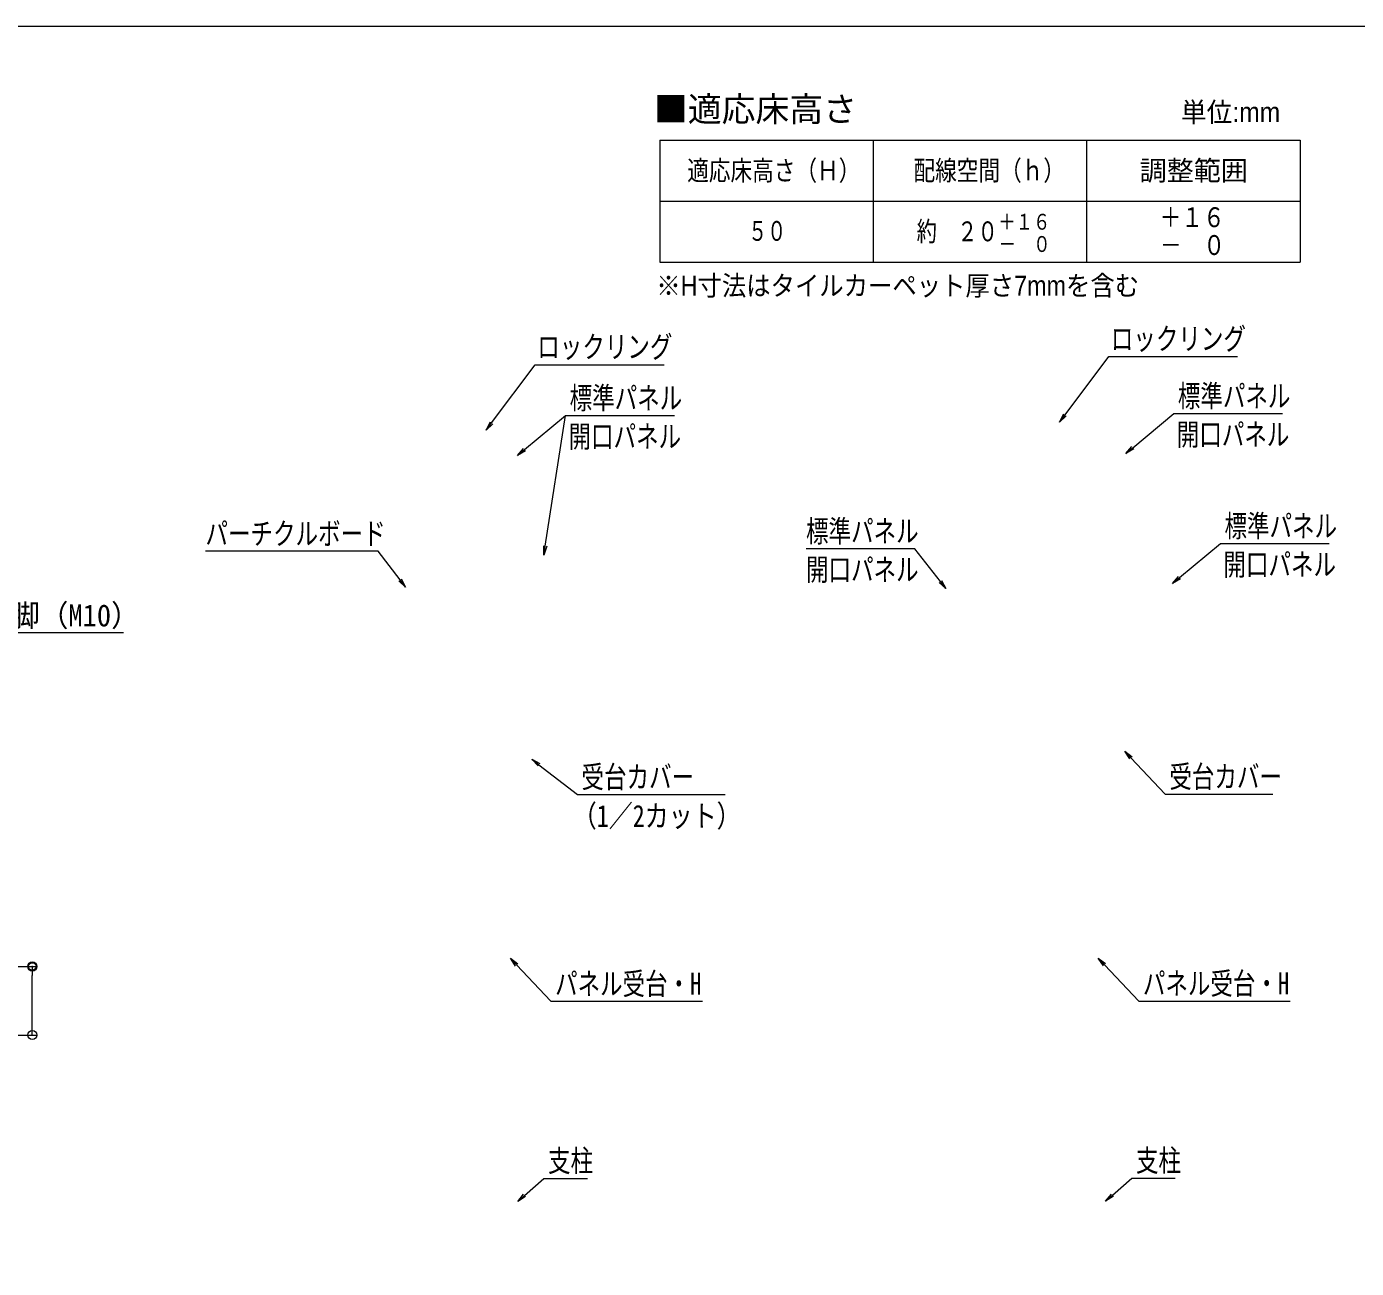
# Model space of a CAD drawing. Units: millimetres, scale not verified. Extents: x -600 to 600, y -416 to 415.
# Drawn here: x -68 to 368.2, y 8 to 415.5 of the extents above; entities that cross this region are included whole.
import ezdxf
from ezdxf.enums import TextEntityAlignment as Align

# ---------------------------------------------------------------- set-up
doc = ezdxf.new("R2010")
doc.units = ezdxf.units.MM
doc.header["$LTSCALE"] = 5
doc.header["$PDMODE"] = 32
doc.header["$PDSIZE"] = 2.5
for name, color, linetype, lineweight in [('0-0_zumenwaku', 6, 'Continuous', 9), ('0-A_0', 3, 'Continuous', 9), ('0-B_DEFPOINTS', 7, 'Continuous', 9), ('1-5_6文字', 2, 'Continuous', 9)]:
    doc.layers.add(name, color=color, linetype=linetype, lineweight=lineweight)
doc.layers.add('0-1_moji', color=2, linetype='Continuous')
doc.styles.add('ＭＳ ゴシック', font='')
doc.styles.add('ＭＳ Ｐゴシック', font='')
doc.styles.get('ＭＳ ゴシック').set_extended_font_data('MS Gothic')
doc.styles.get('ＭＳ Ｐゴシック').set_extended_font_data('MS PGothic')

# ---------------------------------------------------------------- blocks, each defined once
blk = doc.blocks.new('_ORIGIN')
at = {"layer": '0-A_0', "color": 1}
blk.add_line((0, 0), (-5, 0), dxfattribs=at)
blk.add_circle((0, 0), 2.5, dxfattribs=at)
blk = doc.blocks.new('MLeader10')
at = {"layer": '1-5_6文字'}
blk.add_line((292.188, 177.719), (294.248, 175.538), dxfattribs=at)
at = {"layer": '1-5_6文字', "color": 1}
blk.add_line((306.576, 163.625), (340.797, 163.625), dxfattribs=at)
at = {"layer": '1-5_6文字'}
blk.add_lwpolyline([(293.884, 175.195), (292.188, 177.719), (294.611, 175.881)], dxfattribs=at)
at = {"layer": '1-5_6文字', "color": 1}
blk.add_lwpolyline([(294.248, 175.538), (305.496, 163.625), (306.576, 163.625)], dxfattribs=at)
at = {"layer": '1-5_6文字', "style": 'ＭＳ ゴシック', "width": 0.75}
blk.add_text('受台カバー', height=7.221, dxfattribs=at).set_placement((306.846, 163.601), align=Align.BOTTOM_LEFT)
blk = doc.blocks.new('MLeader11')
at = {"layer": '1-5_6文字', "color": 1}
blk.add_line((295.605, 37.625), (308.792, 37.625), dxfattribs=at)
at = {"layer": '1-5_6文字'}
blk.add_line((285.918, 30.051), (288.17, 32.033), dxfattribs=at)
at = {"layer": '1-5_6文字', "color": 1}
blk.add_lwpolyline([(288.17, 32.033), (294.525, 37.625), (295.605, 37.625)], dxfattribs=at)
at = {"layer": '1-5_6文字'}
blk.add_lwpolyline([(288.501, 31.658), (285.918, 30.051), (287.84, 32.409)], dxfattribs=at)
at = {"layer": '1-5_6文字', "style": 'ＭＳ ゴシック', "width": 0.75}
blk.add_text('支柱', height=7.221, dxfattribs=at).set_placement((295.875, 37.654), align=Align.BOTTOM_LEFT)
blk = doc.blocks.new('MLeader12')
at = {"layer": '1-5_6文字', "color": 1}
blk.add_line((288.075, 307.175), (329.227, 307.175), dxfattribs=at)
at = {"layer": '1-5_6文字'}
blk.add_line((270.846, 285.696), (272.649, 288.094), dxfattribs=at)
at = {"layer": '1-5_6文字', "color": 1}
blk.add_lwpolyline([(272.649, 288.094), (286.995, 307.175), (288.075, 307.175)], dxfattribs=at)
at = {"layer": '1-5_6文字'}
blk.add_lwpolyline([(273.049, 287.794), (270.846, 285.696), (272.249, 288.395)], dxfattribs=at)
at = {"layer": '1-5_6文字', "style": 'ＭＳ ゴシック', "width": 0.75}
blk.add_text('ロックリング', height=7.221, dxfattribs=at).set_placement((287.649, 307.288), align=Align.BOTTOM_LEFT)
blk = doc.blocks.new('MLeader13')
at = {"layer": '1-5_6文字'}
blk.add_line((283.51, 109.841), (285.57, 107.66), dxfattribs=at)
at = {"layer": '1-5_6文字', "color": 1}
blk.add_line((297.898, 95.747), (346.511, 95.747), dxfattribs=at)
at = {"layer": '1-5_6文字'}
blk.add_lwpolyline([(285.206, 107.317), (283.51, 109.841), (285.933, 108.003)], dxfattribs=at)
at = {"layer": '1-5_6文字', "color": 1}
blk.add_lwpolyline([(285.57, 107.66), (296.818, 95.747), (297.898, 95.747)], dxfattribs=at)
at = {"layer": '1-5_6文字', "style": 'ＭＳ ゴシック', "width": 0.75}
blk.add_text('パネル受台・H', height=7.216, dxfattribs=at).set_placement((298.168, 95.723), align=Align.BOTTOM_LEFT)
blk = doc.blocks.new('MLeader14')
at = {"layer": '1-5_6文字', "color": 1}
blk.add_line((324.667, 245.856), (359.312, 245.856), dxfattribs=at)
at = {"layer": '1-5_6文字'}
blk.add_line((307.847, 232.748), (310.153, 234.668), dxfattribs=at)
at = {"layer": '1-5_6文字', "color": 1}
blk.add_lwpolyline([(310.153, 234.668), (323.587, 245.856), (324.667, 245.856)], dxfattribs=at)
at = {"layer": '1-5_6文字'}
blk.add_lwpolyline([(310.473, 234.283), (307.847, 232.748), (309.833, 235.052)], dxfattribs=at)
at = {"layer": '1-5_6文字', "style": 'ＭＳ ゴシック', "width": 0.75}
for s, p in [('標準パネル', (324.937, 245.848)), ('開口パネル', (324.577, 233.227))]:
    blk.add_text(s, height=7.221, dxfattribs=at).set_placement(p, align=Align.BOTTOM_LEFT)
blk = doc.blocks.new('MLeader15')
at = {"layer": '1-5_6文字', "color": 1}
blk.add_line((309.364, 288.498), (344.009, 288.498), dxfattribs=at)
at = {"layer": '1-5_6文字'}
blk.add_line((292.544, 275.39), (294.85, 277.31), dxfattribs=at)
at = {"layer": '1-5_6文字', "color": 1}
blk.add_lwpolyline([(294.85, 277.31), (308.284, 288.498), (309.364, 288.498)], dxfattribs=at)
at = {"layer": '1-5_6文字'}
blk.add_lwpolyline([(295.17, 276.925), (292.544, 275.39), (294.53, 277.694)], dxfattribs=at)
at = {"layer": '1-5_6文字', "style": 'ＭＳ ゴシック', "width": 0.75}
for s, p in [('標準パネル', (309.634, 288.49)), ('開口パネル', (309.274, 275.869))]:
    blk.add_text(s, height=7.221, dxfattribs=at).set_placement(p, align=Align.BOTTOM_LEFT)
blk = doc.blocks.new('MLeader16')
at = {"layer": '1-5_6文字', "color": 1}
blk.add_line((222.304, 244.161), (187.66, 244.161), dxfattribs=at)
at = {"layer": '1-5_6文字'}
blk.add_line((233.576, 231.053), (231.735, 233.421), dxfattribs=at)
at = {"layer": '1-5_6文字', "color": 1}
blk.add_lwpolyline([(231.735, 233.421), (223.384, 244.161), (222.304, 244.161)], dxfattribs=at)
at = {"layer": '1-5_6文字'}
blk.add_lwpolyline([(232.13, 233.728), (233.576, 231.053), (231.34, 233.114)], dxfattribs=at)
at = {"layer": '1-5_6文字', "style": 'ＭＳ ゴシック', "width": 0.75}
for s, p in [('標準パネル', (187.66, 244.153)), ('開口パネル', (187.66, 231.532))]:
    blk.add_text(s, height=7.221, dxfattribs=at).set_placement(p, align=Align.BOTTOM_LEFT)
blk = doc.blocks.new('MLeader17')
at = {"layer": '1-5_6文字', "color": 1}
blk.add_line((46.206, 243.364), (-9.328, 243.364), dxfattribs=at)
at = {"layer": '1-5_6文字'}
blk.add_line((56.339, 231.571), (54.512, 233.951), dxfattribs=at)
at = {"layer": '1-5_6文字', "color": 1}
blk.add_lwpolyline([(54.512, 233.951), (47.286, 243.364), (46.206, 243.364)], dxfattribs=at)
at = {"layer": '1-5_6文字'}
blk.add_lwpolyline([(54.909, 234.255), (56.339, 231.571), (54.115, 233.646)], dxfattribs=at)
at = {"layer": '1-5_6文字', "style": 'ＭＳ ゴシック', "width": 0.75}
blk.add_text('パーチクルボード', height=7.221, dxfattribs=at).set_placement((-9.328, 243.338), align=Align.BOTTOM_LEFT)
blk = doc.blocks.new('MLeader18')
at = {"layer": '1-5_6文字', "color": 1}
blk.add_line((99.943, 304.521), (141.096, 304.521), dxfattribs=at)
at = {"layer": '1-5_6文字'}
blk.add_line((82.714, 283.042), (84.517, 285.44), dxfattribs=at)
at = {"layer": '1-5_6文字', "color": 1}
blk.add_lwpolyline([(84.517, 285.44), (98.863, 304.521), (99.943, 304.521)], dxfattribs=at)
at = {"layer": '1-5_6文字'}
blk.add_lwpolyline([(84.917, 285.14), (82.714, 283.042), (84.118, 285.741)], dxfattribs=at)
at = {"layer": '1-5_6文字', "style": 'ＭＳ ゴシック', "width": 0.75}
blk.add_text('ロックリング', height=7.221, dxfattribs=at).set_placement((99.517, 304.634), align=Align.BOTTOM_LEFT)
blk = doc.blocks.new('MLeader19')
at = {"layer": '1-5_6文字', "color": 1}
for p, q in [((95.335, 276.666), (108.77, 287.855)), ((109.85, 287.855), (144.494, 287.855))]:
    blk.add_line(p, q, dxfattribs=at)
at = {"layer": '1-5_6文字'}
for p, q in [((93.03, 274.746), (95.335, 276.666)), ((101.677, 242.071), (102.136, 245.036))]:
    blk.add_line(p, q, dxfattribs=at)
at = {"layer": '1-5_6文字', "color": 1}
blk.add_lwpolyline([(102.136, 245.036), (108.77, 287.855), (109.85, 287.855)], dxfattribs=at)
at = {"layer": '1-5_6文字'}
for points in [[(95.655, 276.282), (93.03, 274.746), (95.015, 277.05)], [(102.63, 244.959), (101.677, 242.071), (101.642, 245.112)]]:
    blk.add_lwpolyline(points, dxfattribs=at)
at = {"layer": '1-5_6文字', "style": 'ＭＳ ゴシック', "width": 0.75}
for s, p in [('標準パネル', (110.12, 287.847)), ('開口パネル', (109.76, 275.226))]:
    blk.add_text(s, height=7.221, dxfattribs=at).set_placement(p, align=Align.BOTTOM_LEFT)
blk = doc.blocks.new('MLeader20')
at = {"layer": '1-5_6文字'}
blk.add_line((97.702, 175.097), (100.076, 173.264), dxfattribs=at)
at = {"layer": '1-5_6文字', "color": 1}
blk.add_line((113.753, 163.536), (161.132, 163.536), dxfattribs=at)
at = {"layer": '1-5_6文字'}
blk.add_lwpolyline([(99.771, 172.868), (97.702, 175.097), (100.382, 173.66)], dxfattribs=at)
at = {"layer": '1-5_6文字', "color": 1}
blk.add_lwpolyline([(100.076, 173.264), (112.673, 163.536), (113.753, 163.536)], dxfattribs=at)
at = {"layer": '1-5_6文字', "style": 'ＭＳ ゴシック'}
for s, height, width, p in [('受台カバー', 7.221, 0.75, (114.023, 163.511)), ('（1／2カット）', 7.216, 0.8, (111.143, 150.711))]:
    blk.add_text(s, height=height, dxfattribs=dict(at, width=width)).set_placement(p, align=Align.BOTTOM_LEFT)
blk = doc.blocks.new('MLeader21')
at = {"layer": '1-5_6文字', "color": 1}
blk.add_line((102.782, 37.535), (115.969, 37.535), dxfattribs=at)
at = {"layer": '1-5_6文字'}
blk.add_line((93.095, 29.962), (95.347, 31.944), dxfattribs=at)
at = {"layer": '1-5_6文字', "color": 1}
blk.add_lwpolyline([(95.347, 31.944), (101.702, 37.535), (102.782, 37.535)], dxfattribs=at)
at = {"layer": '1-5_6文字'}
blk.add_lwpolyline([(95.677, 31.568), (93.095, 29.962), (95.017, 32.319)], dxfattribs=at)
at = {"layer": '1-5_6文字', "style": 'ＭＳ ゴシック', "width": 0.75}
blk.add_text('支柱', height=7.221, dxfattribs=at).set_placement((103.052, 37.564), align=Align.BOTTOM_LEFT)
blk = doc.blocks.new('MLeader22')
at = {"layer": '1-5_6文字'}
blk.add_line((90.687, 109.752), (92.747, 107.571), dxfattribs=at)
at = {"layer": '1-5_6文字', "color": 1}
blk.add_line((105.075, 95.658), (153.688, 95.658), dxfattribs=at)
at = {"layer": '1-5_6文字'}
blk.add_lwpolyline([(92.383, 107.227), (90.687, 109.752), (93.11, 107.914)], dxfattribs=at)
at = {"layer": '1-5_6文字', "color": 1}
blk.add_lwpolyline([(92.747, 107.571), (103.995, 95.658), (105.075, 95.658)], dxfattribs=at)
at = {"layer": '1-5_6文字', "style": 'ＭＳ ゴシック', "width": 0.75}
blk.add_text('パネル受台・H', height=7.216, dxfattribs=at).set_placement((105.345, 95.634), align=Align.BOTTOM_LEFT)
blk = doc.blocks.new('MLeader31')
at = {"layer": '1-5_6文字', "color": 1}
blk.add_line((-81.457, 216.681), (-36.227, 216.681), dxfattribs=at)
at = {"layer": '1-5_6文字'}
blk.add_line((-109.94, 186.091), (-107.938, 188.326), dxfattribs=at)
at = {"layer": '1-5_6文字', "color": 1}
blk.add_lwpolyline([(-107.938, 188.326), (-82.537, 216.681), (-81.457, 216.681)], dxfattribs=at)
at = {"layer": '1-5_6文字'}
blk.add_lwpolyline([(-107.565, 187.992), (-109.94, 186.091), (-108.31, 188.66)], dxfattribs=at)
at = {"layer": '1-5_6文字', "style": 'ＭＳ ゴシック', "width": 0.95}
blk.add_text('LB脚（M10）', height=7.221, dxfattribs=at).set_placement((-82.33, 216.493), align=Align.BOTTOM_LEFT)

msp = doc.modelspace()

# ---------------------------------------------------------------- linework, layer by layer
at = {"layer": '0-0_zumenwaku'}
for p, q in [((139.697, 378.227), (349.697, 378.227)), ((139.697, 378.227), (139.697, 338.227)), ((209.697, 378.227), (209.697, 338.227)), ((279.697, 378.227), (279.697, 338.227)), ((349.697, 378.227), (349.697, 338.227)), ((139.697, 358.227), (349.697, 358.227)), ((139.697, 358.227), (349.697, 358.227)), ((139.697, 338.227), (349.697, 338.227))]:
    msp.add_line(p, q, dxfattribs=at)
msp.add_lwpolyline([(-599.965, -415.517), (600.035, -415.517), (600.035, 415.483), (-599.965, 415.483)], close=True, dxfattribs=at)
at = {"layer": '0-A_0', "color": 1}
for p, q in [((-99.89, 107.076), (-64.647, 107.076)), ((-66.147, 87.576), (-66.147, 104.076)), ((-99.89, 84.576), (-64.647, 84.576))]:
    msp.add_line(p, q, dxfattribs=at)
at = {"layer": '0-B_DEFPOINTS'}
msp.add_point((-66.147, 107.076), dxfattribs=at)

# ---------------------------------------------------------------- block references
at = {"layer": '0-A_0', "xscale": 0.6, "yscale": 0.6}
for p, rotation in [((-66.147, 107.076), 90), ((-66.147, 84.576), 270)]:
    msp.add_blockref('_ORIGIN', p, dxfattribs=dict(at, rotation=rotation))
at = {"layer": '1-5_6文字'}
for name in ['MLeader18', 'MLeader12', 'MLeader19', 'MLeader15', 'MLeader17', 'MLeader16', 'MLeader14', 'MLeader31', 'MLeader20', 'MLeader10', 'MLeader22', 'MLeader13', 'MLeader21', 'MLeader11']:
    msp.add_blockref(name, (0, 0), dxfattribs=at)

# ---------------------------------------------------------------- texts
at = {"layer": '0-1_moji', "style": 'ＭＳ Ｐゴシック'}
for s, height, p in [('■適応床高さ', 8.134, (137.803, 381.889)), ('調整範囲', 6.507, (297.106, 363.038))]:
    msp.add_text(s, height=height, dxfattribs=at).set_placement(p, align=Align.BOTTOM_LEFT)
for s, height, width, p in [('単位:mm', 6.507, 0.95, (310.639, 382.198)), ('適応床高さ（Ｈ）', 6.507, 0.8, (148.696, 363.055)), ('配線空間（ｈ）', 6.507, 0.8, (222.922, 363.072)), ('＋１６', 5.206, 0.8, (250.759, 347.281)), ('＋１６', 6.507, 0.8, (303.707, 347.731)), ('５０', 6.507, 0.7, (168.713, 343.225)), ('約\u3000２０', 6.507, 0.75, (223.952, 343.089)), ('－\u3000０', 5.206, 0.8, (250.827, 339.976)), ('－\u3000０', 6.507, 0.8, (303.792, 338.6)), ('※H寸法はタイルカーペット厚さ7mmを含む', 6.507, 0.9, (138.562, 325.277))]:
    msp.add_text(s, height=height, dxfattribs=dict(at, width=width)).set_placement(p, align=Align.BOTTOM_LEFT)

doc.saveas('drawing.dxf')
